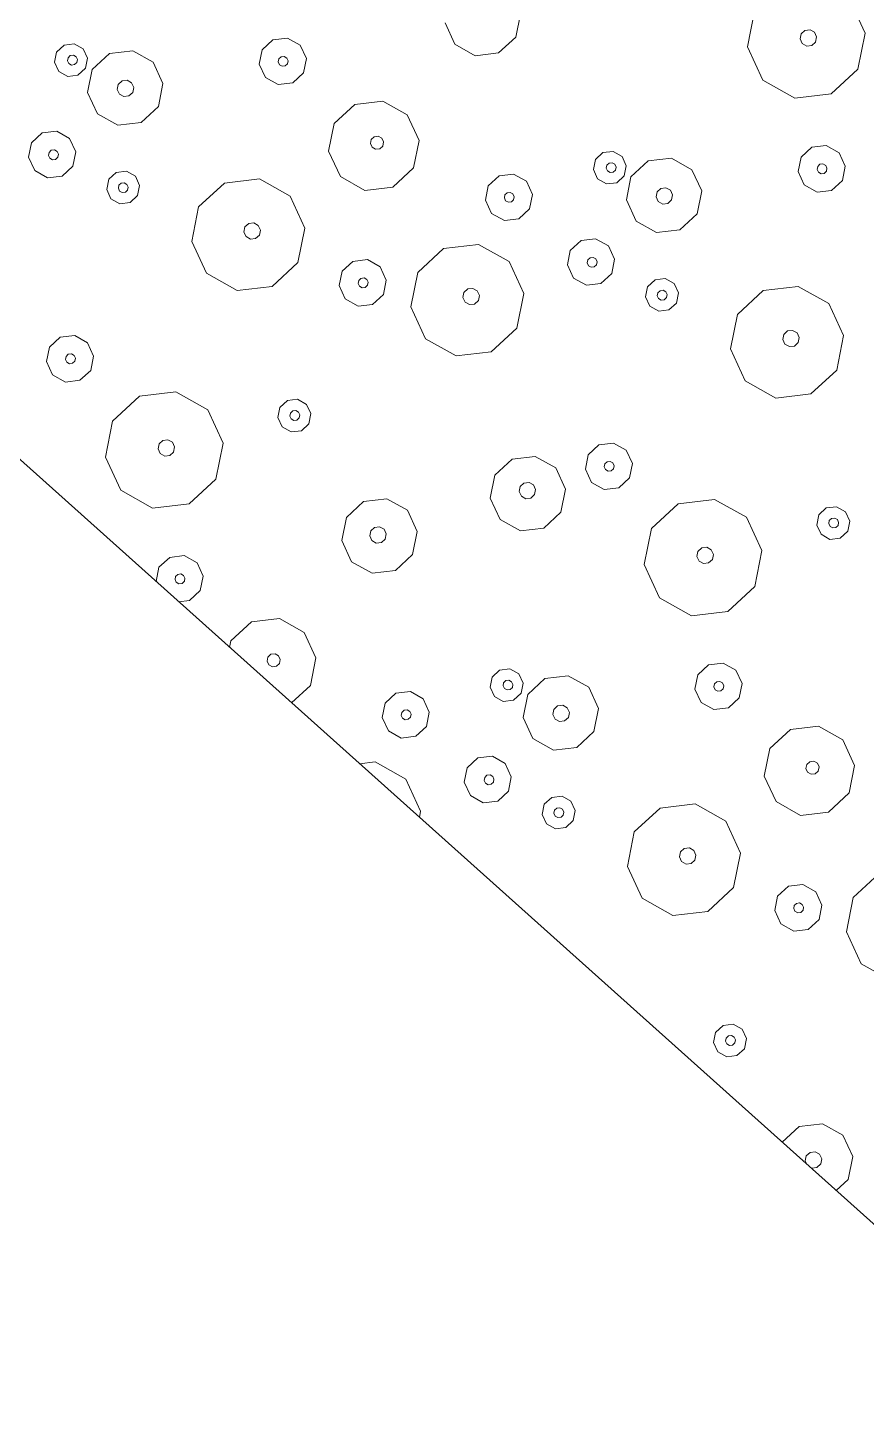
# Model space of a CAD drawing. Header units: metres. Extents: x -2858 to 512, y -1995 to 1252.
# Drawn here: x -568.581 to -565.752, y 345.19 to 349.861 of the extents above; entities that cross this region are included whole.
import ezdxf

# ---------------------------------------------------------------- set-up
doc = ezdxf.new("R2010")
doc.units = ezdxf.units.M
doc.layers.add('Calque commun', color=7, linetype='Continuous')

# ---------------------------------------------------------------- blocks, each defined once
blk = doc.blocks.new('pattern')
at = {"layer": 'Calque commun', "color": 54, "linetype": 'Continuous', "lineweight": 9}
for p, q in [((114.0474, 104.0506), (114.1155, 104.0908)), ((114.1155, 104.0908), (114.1703, 104.0856)), ((114.0159, 103.978), (114.0474, 104.0506)), ((114.0331, 103.9008), (114.0159, 103.978)), ((114.1164, 103.9622), (114.1232, 103.978)), ((114.1201, 103.9453), (114.1164, 103.9622)), ((114.1331, 103.9338), (114.1201, 103.9453)), ((114.1232, 103.978), (114.1381, 103.9868)), ((114.1381, 103.9868), (114.1554, 103.9852)), ((114.1554, 103.9852), (114.1683, 103.9737)), ((114.1703, 103.9526), (114.1652, 103.941)), ((114.1683, 103.9737), (114.1703, 103.965)), ((114.0924, 103.8484), (114.0331, 103.9008)), ((114.1503, 103.9322), (114.1331, 103.9338)), ((114.1652, 103.941), (114.1503, 103.9322)), ((114.1703, 103.841), (114.0924, 103.8484)), ((113.5182, 103.7536), (113.544, 103.6377)), ((113.544, 103.6377), (113.4968, 103.5289)), ((113.4968, 103.5289), (113.3946, 103.4686)), ((113.9902, 103.5181), (114.02, 103.5357)), ((114.02, 103.5357), (114.0544, 103.5324)), ((114.0544, 103.5324), (114.0804, 103.5095)), ((113.3946, 103.4686), (113.2765, 103.4798)), ((113.9764, 103.4863), (113.9902, 103.5181)), ((113.9839, 103.4525), (113.9764, 103.4863)), ((114.0142, 103.4835), (114.0183, 103.493)), ((114.0164, 103.4733), (114.0142, 103.4835)), ((114.0183, 103.493), (114.0273, 103.4983)), ((114.0273, 103.4983), (114.0376, 103.4973)), ((114.0376, 103.4973), (114.0454, 103.4904)), ((114.0476, 103.4803), (114.0435, 103.4708)), ((114.0454, 103.4904), (114.0476, 103.4803)), ((114.0804, 103.5095), (114.0879, 103.4757)), ((113.4848, 103.407), (113.5274, 103.4322)), ((113.5274, 103.4322), (113.5766, 103.4275)), ((114.0099, 103.4296), (113.9839, 103.4525)), ((114.0242, 103.4665), (114.0164, 103.4733)), ((114.0346, 103.4655), (114.0242, 103.4665)), ((114.0435, 103.4708), (114.0346, 103.4655)), ((114.0741, 103.4439), (114.0443, 103.4264)), ((114.0879, 103.4757), (114.0741, 103.4439)), ((113.4651, 103.3616), (113.4848, 103.407)), ((113.5766, 103.4275), (113.6137, 103.3947)), ((113.6137, 103.3947), (113.6244, 103.3465)), ((114.0443, 103.4264), (114.0099, 103.4296)), ((113.4759, 103.3134), (113.4651, 103.3616)), ((113.5273, 103.3565), (113.5315, 103.3661)), ((113.5296, 103.3464), (113.5273, 103.3565)), ((113.5374, 103.3395), (113.5296, 103.3464)), ((113.5315, 103.3661), (113.5404, 103.3713)), ((113.5477, 103.3385), (113.5374, 103.3395)), ((113.5404, 103.3713), (113.5507, 103.3703)), ((113.5566, 103.3438), (113.5477, 103.3385)), ((113.5507, 103.3703), (113.5585, 103.3635)), ((113.5608, 103.3533), (113.5566, 103.3438)), ((113.5585, 103.3635), (113.5608, 103.3533)), ((113.6244, 103.3465), (113.6047, 103.3011)), ((113.5129, 103.2807), (113.4759, 103.3134)), ((113.6047, 103.3011), (113.5622, 103.276)), ((113.5622, 103.276), (113.5129, 103.2807)), ((113.0599, 103.175), (113.1416, 103.2233)), ((113.1416, 103.2233), (113.2361, 103.2143)), ((113.2361, 103.2143), (113.3073, 103.1515)), ((113.0221, 103.0879), (113.0599, 103.175)), ((113.3073, 103.1515), (113.3279, 103.0588)), ((113.5374, 103.0851), (113.6396, 103.1454)), ((113.6396, 103.1454), (113.7577, 103.1342)), ((113.7577, 103.1342), (113.8467, 103.0556)), ((113.0427, 102.9953), (113.0221, 103.0879)), ((113.1383, 103.0766), (113.1438, 103.0893)), ((113.1413, 103.063), (113.1383, 103.0766)), ((113.1517, 103.0539), (113.1413, 103.063)), ((113.1438, 103.0893), (113.1558, 103.0963)), ((113.1558, 103.0963), (113.1695, 103.095)), ((113.1774, 103.0596), (113.1655, 103.0526)), ((113.1695, 103.095), (113.1799, 103.0858)), ((113.1829, 103.0723), (113.1774, 103.0596)), ((113.1799, 103.0858), (113.1829, 103.0723)), ((113.3279, 103.0588), (113.2901, 102.9717)), ((113.4902, 102.9762), (113.5374, 103.0851)), ((113.1655, 103.0526), (113.1517, 103.0539)), ((113.8467, 103.0556), (113.8725, 102.9398)), ((113.1139, 102.9324), (113.0427, 102.9953)), ((113.2901, 102.9717), (113.2084, 102.9234)), ((113.516, 102.8604), (113.4902, 102.9762)), ((113.6355, 102.962), (113.6424, 102.9779)), ((113.6424, 102.9779), (113.6573, 102.9867)), ((113.6573, 102.9867), (113.6745, 102.985)), ((113.6745, 102.985), (113.6875, 102.9736)), ((113.6875, 102.9736), (113.6912, 102.9567)), ((113.2084, 102.9234), (113.1139, 102.9324)), ((113.6392, 102.9451), (113.6355, 102.962)), ((113.6522, 102.9337), (113.6392, 102.9451)), ((113.6694, 102.932), (113.6522, 102.9337)), ((113.6843, 102.9408), (113.6694, 102.932)), ((113.6912, 102.9567), (113.6843, 102.9408)), ((113.8725, 102.9398), (113.8253, 102.8309)), ((113.6049, 102.7819), (113.516, 102.8604)), ((113.8253, 102.8309), (113.7231, 102.7706)), ((113.7231, 102.7706), (113.6049, 102.7819)), ((113.1077, 102.7077), (113.1503, 102.7329)), ((113.1503, 102.7329), (113.1995, 102.7282)), ((113.0881, 102.6624), (113.1077, 102.7077)), ((113.1995, 102.7282), (113.2366, 102.6954)), ((113.2366, 102.6954), (113.2474, 102.6472)), ((113.0988, 102.6141), (113.0881, 102.6624)), ((113.1503, 102.6572), (113.1544, 102.6668)), ((113.1525, 102.6471), (113.1503, 102.6572)), ((113.1603, 102.6402), (113.1525, 102.6471)), ((113.1544, 102.6668), (113.1633, 102.672)), ((113.1706, 102.6392), (113.1603, 102.6402)), ((113.1633, 102.672), (113.1737, 102.6711)), ((113.1796, 102.6445), (113.1706, 102.6392)), ((113.1737, 102.6711), (113.1815, 102.6642)), ((113.1837, 102.6541), (113.1796, 102.6445)), ((113.1815, 102.6642), (113.1837, 102.6541)), ((113.2474, 102.6472), (113.2277, 102.6018)), ((112.4432, 102.5811), (112.457, 102.6129)), ((112.457, 102.6129), (112.4868, 102.6305)), ((112.4851, 102.5878), (112.4941, 102.5931)), ((112.4868, 102.6305), (112.5213, 102.6272)), ((112.4941, 102.5931), (112.5044, 102.5921)), ((112.5044, 102.5921), (112.5122, 102.5852)), ((112.5213, 102.6272), (112.5472, 102.6043)), ((112.5472, 102.6043), (112.5547, 102.5705)), ((113.1359, 102.5814), (113.0988, 102.6141)), ((113.2277, 102.6018), (113.1851, 102.5767)), ((113.8021, 102.5742), (113.8319, 102.5917)), ((113.8319, 102.5917), (113.8663, 102.5885)), ((112.4508, 102.5473), (112.4432, 102.5811)), ((112.4767, 102.5244), (112.4508, 102.5473)), ((112.481, 102.5783), (112.4851, 102.5878)), ((112.4833, 102.5681), (112.481, 102.5783)), ((112.4911, 102.5613), (112.4833, 102.5681)), ((112.5014, 102.5603), (112.4911, 102.5613)), ((112.5103, 102.5656), (112.5014, 102.5603)), ((112.5145, 102.5751), (112.5103, 102.5656)), ((112.5122, 102.5852), (112.5145, 102.5751)), ((112.5547, 102.5705), (112.541, 102.5387)), ((113.1851, 102.5767), (113.1359, 102.5814)), ((113.7883, 102.5424), (113.8021, 102.5742)), ((113.8277, 102.5396), (113.8319, 102.5492)), ((113.8319, 102.5492), (113.8408, 102.5545)), ((113.8408, 102.5545), (113.8511, 102.5535)), ((113.8511, 102.5535), (113.8589, 102.5466)), ((113.8589, 102.5466), (113.8612, 102.5365)), ((113.8663, 102.5885), (113.8923, 102.5656)), ((113.8923, 102.5656), (113.8998, 102.5318)), ((112.5112, 102.5212), (112.4767, 102.5244)), ((112.541, 102.5387), (112.5112, 102.5212)), ((112.7287, 102.4585), (112.8352, 102.5214)), ((112.8352, 102.5214), (112.9582, 102.5097)), ((112.9582, 102.5097), (113.0509, 102.4278)), ((113.7958, 102.5086), (113.7883, 102.5424)), ((113.8218, 102.4857), (113.7958, 102.5086)), ((113.83, 102.5295), (113.8277, 102.5396)), ((113.8378, 102.5226), (113.83, 102.5295)), ((113.8481, 102.5217), (113.8378, 102.5226)), ((113.8571, 102.5269), (113.8481, 102.5217)), ((113.886, 102.5), (113.8562, 102.4824)), ((113.8612, 102.5365), (113.8571, 102.5269)), ((113.8998, 102.5318), (113.886, 102.5)), ((112.6795, 102.3451), (112.7287, 102.4585)), ((113.8562, 102.4824), (113.8218, 102.4857)), ((113.0509, 102.4278), (113.0777, 102.3072)), ((113.4619, 102.3305), (113.4933, 102.4031)), ((113.4933, 102.4031), (113.5615, 102.4433)), ((113.5615, 102.4433), (113.6402, 102.4358)), ((113.6402, 102.4358), (113.6995, 102.3835)), ((113.6995, 102.3835), (113.7167, 102.3062)), ((113.8611, 102.3375), (113.9036, 102.3626)), ((113.9036, 102.3626), (113.9529, 102.3579)), ((113.9529, 102.3579), (113.9899, 102.3252)), ((112.7064, 102.2245), (112.6795, 102.3451)), ((112.8408, 102.3294), (112.8476, 102.3453)), ((112.8445, 102.3125), (112.8408, 102.3294)), ((112.8575, 102.3011), (112.8445, 102.3125)), ((112.8476, 102.3453), (112.8625, 102.3541)), ((112.8625, 102.3541), (112.8798, 102.3524)), ((112.8798, 102.3524), (112.8927, 102.341)), ((112.8965, 102.3241), (112.8896, 102.3082)), ((112.8927, 102.341), (112.8965, 102.3241)), ((113.4791, 102.2533), (113.4619, 102.3305)), ((113.5621, 102.3228), (113.569, 102.3387)), ((113.5659, 102.3059), (113.5621, 102.3228)), ((113.569, 102.3387), (113.5839, 102.3475)), ((113.5839, 102.3475), (113.6011, 102.3459)), ((113.6011, 102.3459), (113.6141, 102.3344)), ((113.6178, 102.3175), (113.611, 102.3017)), ((113.6141, 102.3344), (113.6178, 102.3175)), ((113.8414, 102.2921), (113.8611, 102.3375)), ((113.9899, 102.3252), (114.0007, 102.2769)), ((112.8747, 102.2994), (112.8575, 102.3011)), ((112.8896, 102.3082), (112.8747, 102.2994)), ((113.0777, 102.3072), (113.0286, 102.1938)), ((113.5788, 102.2945), (113.5659, 102.3059)), ((113.5961, 102.2929), (113.5788, 102.2945)), ((113.611, 102.3017), (113.5961, 102.2929)), ((113.7167, 102.3062), (113.6852, 102.2337)), ((113.8521, 102.2438), (113.8414, 102.2921)), ((113.9023, 102.2899), (113.9064, 102.2994)), ((113.9045, 102.2798), (113.9023, 102.2899)), ((113.9123, 102.2729), (113.9045, 102.2798)), ((113.9064, 102.2994), (113.9154, 102.3047)), ((113.9227, 102.2719), (113.9123, 102.2729)), ((113.9154, 102.3047), (113.9257, 102.3037)), ((113.9316, 102.2772), (113.9227, 102.2719)), ((113.9257, 102.3037), (113.9335, 102.2969)), ((113.9357, 102.2867), (113.9316, 102.2772)), ((113.9335, 102.2969), (113.9357, 102.2867)), ((114.0007, 102.2769), (113.981, 102.2316)), ((112.0042, 102.1799), (112.1064, 102.2402)), ((112.1064, 102.2402), (112.2245, 102.229)), ((112.2245, 102.229), (112.3135, 102.1504)), ((112.7991, 102.1427), (112.7064, 102.2245)), ((113.5384, 102.201), (113.4791, 102.2533)), ((113.6852, 102.2337), (113.6171, 102.1934)), ((113.8892, 102.2111), (113.8521, 102.2438)), ((113.981, 102.2316), (113.9384, 102.2064)), ((111.957, 102.071), (112.0042, 102.1799)), ((113.0286, 102.1938), (112.9221, 102.131)), ((113.6171, 102.1934), (113.5384, 102.201)), ((113.5997, 102.1566), (113.6295, 102.1742)), ((113.6295, 102.1742), (113.6639, 102.1709)), ((113.6639, 102.1709), (113.6899, 102.148)), ((113.9384, 102.2064), (113.8892, 102.2111)), ((114.1042, 102.0778), (114.1514, 102.1867)), ((114.1514, 102.1867), (114.1703, 102.1978)), ((112.3135, 102.1504), (112.3393, 102.0346)), ((112.9221, 102.131), (112.7991, 102.1427)), ((113.5859, 102.1249), (113.5997, 102.1566)), ((113.5934, 102.0911), (113.5859, 102.1249)), ((113.6215, 102.1245), (113.6257, 102.134)), ((113.6238, 102.1144), (113.6215, 102.1245)), ((113.6257, 102.134), (113.6346, 102.1393)), ((113.6346, 102.1393), (113.645, 102.1383)), ((113.645, 102.1383), (113.6527, 102.1314)), ((113.6527, 102.1314), (113.655, 102.1213)), ((113.6899, 102.148), (113.6974, 102.1143)), ((112.1092, 102.0727), (112.1241, 102.0815)), ((112.1241, 102.0815), (112.1413, 102.0798)), ((112.1413, 102.0798), (112.1543, 102.0684)), ((113.6194, 102.0682), (113.5934, 102.0911)), ((113.6316, 102.1075), (113.6238, 102.1144)), ((113.6419, 102.1065), (113.6316, 102.1075)), ((113.6509, 102.1118), (113.6419, 102.1065)), ((113.655, 102.1213), (113.6509, 102.1118)), ((113.6836, 102.0825), (113.6538, 102.0649)), ((113.6974, 102.1143), (113.6836, 102.0825)), ((114.13, 101.962), (114.1042, 102.0778)), ((111.9828, 101.9552), (111.957, 102.071)), ((112.1023, 102.0568), (112.1092, 102.0727)), ((112.1061, 102.0399), (112.1023, 102.0568)), ((112.119, 102.0285), (112.1061, 102.0399)), ((112.1512, 102.0356), (112.1363, 102.0268)), ((112.1581, 102.0515), (112.1512, 102.0356)), ((112.1543, 102.0684), (112.1581, 102.0515)), ((112.3393, 102.0346), (112.2921, 101.9257)), ((113.6538, 102.0649), (113.6194, 102.0682)), ((112.1363, 102.0268), (112.119, 102.0285)), ((113.8633, 101.9403), (113.883, 101.9856)), ((113.883, 101.9856), (113.9256, 102.0108)), ((113.9256, 102.0108), (113.9748, 102.0061)), ((113.9748, 102.0061), (114.0118, 101.9733)), ((112.0718, 101.8767), (111.9828, 101.9552)), ((112.7814, 101.8916), (112.8011, 101.937)), ((112.8011, 101.937), (112.8437, 101.9621)), ((112.8437, 101.9621), (112.8929, 101.9574)), ((112.8929, 101.9574), (112.93, 101.9247)), ((113.8741, 101.892), (113.8633, 101.9403)), ((113.9255, 101.9351), (113.9296, 101.9447)), ((113.9296, 101.9447), (113.9386, 101.9499)), ((113.9386, 101.9499), (113.9489, 101.949)), ((113.9489, 101.949), (113.9567, 101.9421)), ((113.9567, 101.9421), (113.959, 101.932)), ((114.0118, 101.9733), (114.0226, 101.9251)), ((114.1703, 101.9265), (114.13, 101.962)), ((112.2921, 101.9257), (112.1899, 101.8654)), ((112.7922, 101.8434), (112.7814, 101.8916)), ((112.8436, 101.8865), (112.8478, 101.896)), ((112.8478, 101.896), (112.8567, 101.9013)), ((112.8567, 101.9013), (112.867, 101.9003)), ((112.867, 101.9003), (112.8748, 101.8934)), ((112.8748, 101.8934), (112.8771, 101.8833)), ((112.93, 101.9247), (112.9407, 101.8764)), ((113.9111, 101.8593), (113.8741, 101.892)), ((113.9278, 101.925), (113.9255, 101.9351)), ((113.9355, 101.9181), (113.9278, 101.925)), ((113.9459, 101.9171), (113.9355, 101.9181)), ((113.9548, 101.9224), (113.9459, 101.9171)), ((113.959, 101.932), (113.9548, 101.9224)), ((114.0226, 101.9251), (114.0029, 101.8797)), ((112.1899, 101.8654), (112.0718, 101.8767)), ((112.8292, 101.8106), (112.7922, 101.8434)), ((112.8459, 101.8764), (112.8436, 101.8865)), ((112.8537, 101.8695), (112.8459, 101.8764)), ((112.864, 101.8685), (112.8537, 101.8695)), ((112.8729, 101.8738), (112.864, 101.8685)), ((112.8771, 101.8833), (112.8729, 101.8738)), ((112.9407, 101.8764), (112.921, 101.8311)), ((113.0162, 101.8266), (113.0843, 101.8668)), ((113.0843, 101.8668), (113.163, 101.8593)), ((113.163, 101.8593), (113.2223, 101.807)), ((113.9604, 101.8546), (113.9111, 101.8593)), ((114.0029, 101.8797), (113.9604, 101.8546)), ((111.5549, 101.7572), (111.5746, 101.8025)), ((111.5746, 101.8025), (111.6171, 101.8277)), ((111.6171, 101.8277), (111.6664, 101.823)), ((111.6664, 101.823), (111.7034, 101.7903)), ((112.8785, 101.8059), (112.8292, 101.8106)), ((112.921, 101.8311), (112.8785, 101.8059)), ((112.9847, 101.754), (113.0162, 101.8266)), ((113.2223, 101.807), (113.2395, 101.7298)), ((111.5657, 101.7089), (111.5549, 101.7572)), ((111.6171, 101.752), (111.6212, 101.7616)), ((111.6194, 101.7419), (111.6171, 101.752)), ((111.6212, 101.7616), (111.6302, 101.7668)), ((111.6302, 101.7668), (111.6405, 101.7659)), ((111.6405, 101.7659), (111.6483, 101.759)), ((111.6505, 101.7489), (111.6464, 101.7393)), ((111.6483, 101.759), (111.6505, 101.7489)), ((111.7034, 101.7903), (111.7142, 101.742)), ((113.0019, 101.6768), (112.9847, 101.754)), ((113.0777, 101.7367), (113.0846, 101.7525)), ((113.0846, 101.7525), (113.0995, 101.7613)), ((113.0995, 101.7613), (113.1167, 101.7597)), ((113.1167, 101.7597), (113.1297, 101.7482)), ((111.6027, 101.6762), (111.5657, 101.7089)), ((111.6271, 101.735), (111.6194, 101.7419)), ((111.6375, 101.7341), (111.6271, 101.735)), ((111.6464, 101.7393), (111.6375, 101.7341)), ((111.7142, 101.742), (111.6945, 101.6966)), ((113.0814, 101.7198), (113.0777, 101.7367)), ((113.0944, 101.7083), (113.0814, 101.7198)), ((113.1116, 101.7067), (113.0944, 101.7083)), ((113.1265, 101.7155), (113.1116, 101.7067)), ((113.1334, 101.7314), (113.1265, 101.7155)), ((113.1297, 101.7482), (113.1334, 101.7314)), ((113.2395, 101.7298), (113.2081, 101.6572)), ((111.6519, 101.6715), (111.6027, 101.6762)), ((111.6945, 101.6966), (111.6519, 101.6715)), ((112.2551, 101.6372), (112.2689, 101.669)), ((112.2689, 101.669), (112.2987, 101.6865)), ((112.2987, 101.6865), (112.3331, 101.6833)), ((112.3331, 101.6833), (112.3591, 101.6604)), ((112.3591, 101.6604), (112.3666, 101.6266)), ((113.0612, 101.6245), (113.0019, 101.6768)), ((113.2081, 101.6572), (113.1399, 101.617)), ((111.1955, 101.5533), (111.302, 101.6162)), ((111.302, 101.6162), (111.425, 101.6045)), ((112.2626, 101.6034), (112.2551, 101.6372)), ((112.2946, 101.6345), (112.2987, 101.644)), ((112.2968, 101.6243), (112.2946, 101.6345)), ((112.3046, 101.6174), (112.2968, 101.6243)), ((112.2987, 101.644), (112.3076, 101.6493)), ((112.3149, 101.6165), (112.3046, 101.6174)), ((112.3076, 101.6493), (112.318, 101.6483)), ((112.3239, 101.6217), (112.3149, 101.6165)), ((112.318, 101.6483), (112.3258, 101.6414)), ((112.328, 101.6313), (112.3239, 101.6217)), ((112.3258, 101.6414), (112.328, 101.6313)), ((112.3666, 101.6266), (112.3528, 101.5948)), ((113.1399, 101.617), (113.0612, 101.6245)), ((114.0024, 101.5787), (114.0841, 101.6269)), ((114.0841, 101.6269), (114.1703, 101.6187)), ((111.425, 101.6045), (111.5177, 101.5227)), ((112.2886, 101.5805), (112.2626, 101.6034)), ((112.323, 101.5772), (112.2886, 101.5805)), ((112.3528, 101.5948), (112.323, 101.5772)), ((113.4567, 101.549), (113.5248, 101.5893)), ((113.5248, 101.5893), (113.6036, 101.5818)), ((113.6036, 101.5818), (113.6629, 101.5294)), ((113.9646, 101.4916), (114.0024, 101.5787)), ((111.1464, 101.4399), (111.1955, 101.5533)), ((111.5177, 101.5227), (111.5446, 101.402)), ((111.9602, 101.4979), (112.0283, 101.5381)), ((112.0283, 101.5381), (112.107, 101.5306)), ((112.107, 101.5306), (112.1663, 101.4783)), ((113.4253, 101.4765), (113.4567, 101.549)), ((113.6629, 101.5294), (113.6801, 101.4522)), ((111.9287, 101.4253), (111.9602, 101.4979)), ((112.1663, 101.4783), (112.1835, 101.4011)), ((113.4425, 101.3992), (113.4253, 101.4765)), ((113.5257, 101.4606), (113.5326, 101.4765)), ((113.5326, 101.4765), (113.5475, 101.4853)), ((113.5475, 101.4853), (113.5647, 101.4836)), ((113.5647, 101.4836), (113.5777, 101.4722)), ((113.5777, 101.4722), (113.5814, 101.4553)), ((113.9852, 101.3989), (113.9646, 101.4916)), ((114.0808, 101.4802), (114.0863, 101.4929)), ((114.0838, 101.4667), (114.0808, 101.4802)), ((114.0863, 101.4929), (114.0983, 101.4999)), ((114.0983, 101.4999), (114.112, 101.4986)), ((114.112, 101.4986), (114.1224, 101.4895)), ((114.1254, 101.476), (114.1199, 101.4632)), ((114.1224, 101.4895), (114.1254, 101.476)), ((111.3076, 101.4242), (111.3145, 101.4401)), ((111.3113, 101.4073), (111.3076, 101.4242)), ((111.3145, 101.4401), (111.3294, 101.4489)), ((111.3294, 101.4489), (111.3466, 101.4472)), ((111.3466, 101.4472), (111.3596, 101.4358)), ((111.3596, 101.4358), (111.3633, 101.4189)), ((111.9459, 101.3481), (111.9287, 101.4253)), ((112.0289, 101.4176), (112.0358, 101.4335)), ((112.0358, 101.4335), (112.0507, 101.4423)), ((112.0507, 101.4423), (112.0679, 101.4407)), ((112.0679, 101.4407), (112.0809, 101.4292)), ((112.0809, 101.4292), (112.0847, 101.4123)), ((112.3082, 101.3869), (112.3279, 101.4323)), ((112.3279, 101.4323), (112.3705, 101.4574)), ((112.3705, 101.4574), (112.4197, 101.4527)), ((112.4197, 101.4527), (112.4567, 101.42)), ((113.5294, 101.4437), (113.5257, 101.4606)), ((113.5424, 101.4323), (113.5294, 101.4437)), ((113.5596, 101.4306), (113.5424, 101.4323)), ((113.5745, 101.4394), (113.5596, 101.4306)), ((113.5814, 101.4553), (113.5745, 101.4394)), ((113.6801, 101.4522), (113.6486, 101.3796)), ((114.0942, 101.4575), (114.0838, 101.4667)), ((114.108, 101.4562), (114.0942, 101.4575)), ((114.1199, 101.4632), (114.108, 101.4562)), ((111.3243, 101.3959), (111.3113, 101.4073)), ((111.3415, 101.3942), (111.3243, 101.3959)), ((111.3564, 101.403), (111.3415, 101.3942)), ((111.3633, 101.4189), (111.3564, 101.403)), ((111.5446, 101.402), (111.4954, 101.2886)), ((112.0327, 101.4008), (112.0289, 101.4176)), ((112.0457, 101.3893), (112.0327, 101.4008)), ((112.0629, 101.3877), (112.0457, 101.3893)), ((112.0778, 101.3965), (112.0629, 101.3877)), ((112.0847, 101.4123), (112.0778, 101.3965)), ((112.1835, 101.4011), (112.1521, 101.3285)), ((112.319, 101.3387), (112.3082, 101.3869)), ((112.3691, 101.3847), (112.3732, 101.3942)), ((112.3714, 101.3746), (112.3691, 101.3847)), ((112.3732, 101.3942), (112.3822, 101.3995)), ((112.3822, 101.3995), (112.3925, 101.3985)), ((112.3925, 101.3985), (112.4003, 101.3917)), ((112.4026, 101.3815), (112.3984, 101.372)), ((112.4003, 101.3917), (112.4026, 101.3815)), ((112.4567, 101.42), (112.4675, 101.3717)), ((113.5018, 101.3469), (113.4425, 101.3992)), ((113.6486, 101.3796), (113.5805, 101.3394)), ((114.0564, 101.3361), (113.9852, 101.3989)), ((112.0052, 101.2958), (111.9459, 101.3481)), ((112.1521, 101.3285), (112.0839, 101.2883)), ((112.356, 101.3059), (112.319, 101.3387)), ((112.3792, 101.3677), (112.3714, 101.3746)), ((112.3895, 101.3667), (112.3792, 101.3677)), ((112.3984, 101.372), (112.3895, 101.3667)), ((112.4675, 101.3717), (112.4478, 101.3264)), ((112.6183, 101.2815), (112.7205, 101.3418)), ((112.7205, 101.3418), (112.8386, 101.3306)), ((112.8386, 101.3306), (112.9275, 101.252)), ((113.5805, 101.3394), (113.5018, 101.3469)), ((114.1509, 101.3271), (114.0564, 101.3361)), ((114.1703, 101.3385), (114.1509, 101.3271)), ((111.4954, 101.2886), (111.3889, 101.2258)), ((112.0839, 101.2883), (112.0052, 101.2958)), ((112.4053, 101.3012), (112.356, 101.3059)), ((112.4478, 101.3264), (112.4053, 101.3012)), ((112.5711, 101.1726), (112.6183, 101.2815)), ((112.0527, 101.2197), (112.0665, 101.2514)), ((112.0665, 101.2514), (112.0963, 101.269)), ((112.0963, 101.269), (112.1307, 101.2657)), ((112.1307, 101.2657), (112.1567, 101.2428)), ((112.1567, 101.2428), (112.1642, 101.2091)), ((112.9275, 101.252), (112.9533, 101.1362)), ((112.0602, 101.1859), (112.0527, 101.2197)), ((112.0884, 101.2193), (112.0925, 101.2288)), ((112.0906, 101.2092), (112.0884, 101.2193)), ((112.0984, 101.2023), (112.0906, 101.2092)), ((112.0925, 101.2288), (112.1014, 101.2341)), ((112.1087, 101.2013), (112.0984, 101.2023)), ((112.1014, 101.2341), (112.1118, 101.2331)), ((112.1177, 101.2066), (112.1087, 101.2013)), ((112.1118, 101.2331), (112.1196, 101.2263)), ((112.1218, 101.2161), (112.1177, 101.2066)), ((112.1196, 101.2263), (112.1218, 101.2161)), ((112.1642, 101.2091), (112.1504, 101.1773)), ((112.0862, 101.163), (112.0602, 101.1859)), ((112.1206, 101.1597), (112.0862, 101.163)), ((112.1504, 101.1773), (112.1206, 101.1597)), ((112.5969, 101.0568), (112.5711, 101.1726)), ((112.7163, 101.1584), (112.7232, 101.1743)), ((112.7201, 101.1415), (112.7163, 101.1584)), ((112.7331, 101.1301), (112.7201, 101.1415)), ((112.7232, 101.1743), (112.7381, 101.1831)), ((112.7381, 101.1831), (112.7554, 101.1814)), ((112.7554, 101.1814), (112.7683, 101.17)), ((112.7721, 101.1531), (112.7652, 101.1372)), ((112.7683, 101.17), (112.7721, 101.1531)), ((112.3498, 101.0804), (112.3924, 101.1056)), ((112.3924, 101.1056), (112.4416, 101.1009)), ((112.4416, 101.1009), (112.4787, 101.0682)), ((112.7503, 101.1284), (112.7331, 101.1301)), ((112.7652, 101.1372), (112.7503, 101.1284)), ((112.9533, 101.1362), (112.9061, 101.0273)), ((114.0306, 101.066), (114.0502, 101.1114)), ((114.0502, 101.1114), (114.0928, 101.1365)), ((114.0928, 101.1365), (114.142, 101.1318)), ((114.142, 101.1318), (114.1703, 101.1069)), ((112.3301, 101.0351), (112.3498, 101.0804)), ((112.4787, 101.0682), (112.4894, 101.0199)), ((112.6858, 100.9782), (112.5969, 101.0568)), ((114.0413, 101.0177), (114.0306, 101.066)), ((114.0928, 101.0609), (114.0969, 101.0704)), ((114.095, 101.0507), (114.0928, 101.0609)), ((114.1028, 101.0439), (114.095, 101.0507)), ((114.0969, 101.0704), (114.1058, 101.0757)), ((114.1058, 101.0757), (114.1162, 101.0747)), ((114.1221, 101.0482), (114.1131, 101.0429)), ((114.1162, 101.0747), (114.124, 101.0678)), ((114.1262, 101.0577), (114.1221, 101.0482)), ((114.124, 101.0678), (114.1262, 101.0577)), ((112.3409, 100.9868), (112.3301, 101.0351)), ((112.3923, 101.0299), (112.3965, 101.0395)), ((112.3946, 101.0198), (112.3923, 101.0299)), ((112.4024, 101.0129), (112.3946, 101.0198)), ((112.3965, 101.0395), (112.4054, 101.0447)), ((112.4127, 101.012), (112.4024, 101.0129)), ((112.4054, 101.0447), (112.4157, 101.0438)), ((112.4217, 101.0172), (112.4127, 101.012)), ((112.4157, 101.0438), (112.4235, 101.0369)), ((112.4258, 101.0268), (112.4217, 101.0172)), ((112.4235, 101.0369), (112.4258, 101.0268)), ((112.4894, 101.0199), (112.4697, 100.9745)), ((112.9061, 101.0273), (112.8039, 100.967)), ((113.3857, 100.9848), (113.3995, 101.0165)), ((113.3995, 101.0165), (113.4293, 101.0341)), ((113.4293, 101.0341), (113.4638, 101.0308)), ((113.4638, 101.0308), (113.4897, 101.0079)), ((113.4897, 101.0079), (113.4972, 100.9741)), ((114.0784, 100.985), (114.0413, 101.0177)), ((114.1131, 101.0429), (114.1028, 101.0439)), ((114.1702, 101.0055), (114.1276, 100.9803)), ((114.1703, 101.0057), (114.1702, 101.0055)), ((112.378, 100.9541), (112.3409, 100.9868)), ((112.4697, 100.9745), (112.4272, 100.9494)), ((112.8039, 100.967), (112.6858, 100.9782)), ((113.3933, 100.951), (113.3857, 100.9848)), ((113.4235, 100.9819), (113.4276, 100.9914)), ((113.4258, 100.9718), (113.4235, 100.9819)), ((113.4335, 100.9649), (113.4258, 100.9718)), ((113.4276, 100.9914), (113.4366, 100.9967)), ((113.4439, 100.9639), (113.4335, 100.9649)), ((113.4366, 100.9967), (113.4469, 100.9957)), ((113.4528, 100.9692), (113.4439, 100.9639)), ((113.4469, 100.9957), (113.4547, 100.9889)), ((113.457, 100.9787), (113.4528, 100.9692)), ((113.4547, 100.9889), (113.457, 100.9787)), ((113.4972, 100.9741), (113.4835, 100.9424)), ((114.1276, 100.9803), (114.0784, 100.985)), ((112.4272, 100.9494), (112.378, 100.9541)), ((112.8941, 100.9055), (112.9367, 100.9306)), ((112.9367, 100.9306), (112.9859, 100.9259)), ((112.9859, 100.9259), (113.023, 100.8932)), ((113.4192, 100.9281), (113.3933, 100.951)), ((113.4537, 100.9248), (113.4192, 100.9281)), ((113.4835, 100.9424), (113.4537, 100.9248)), ((113.6712, 100.8622), (113.7776, 100.925)), ((113.7776, 100.925), (113.9007, 100.9133)), ((113.9007, 100.9133), (113.9934, 100.8315)), ((112.8745, 100.8601), (112.8941, 100.9055)), ((112.9366, 100.855), (112.9408, 100.8645)), ((112.9408, 100.8645), (112.9497, 100.8698)), ((112.9497, 100.8698), (112.9601, 100.8688)), ((112.9601, 100.8688), (112.9678, 100.8619)), ((112.9678, 100.8619), (112.9701, 100.8518)), ((113.023, 100.8932), (113.0337, 100.8449)), ((113.622, 100.7488), (113.6712, 100.8622)), ((112.8852, 100.8118), (112.8745, 100.8601)), ((112.9389, 100.8448), (112.9366, 100.855)), ((112.9467, 100.838), (112.9389, 100.8448)), ((112.957, 100.837), (112.9467, 100.838)), ((112.966, 100.8423), (112.957, 100.837)), ((112.9701, 100.8518), (112.966, 100.8423)), ((113.0337, 100.8449), (113.0141, 100.7996)), ((113.9934, 100.8315), (114.0202, 100.7108)), ((112.9223, 100.7791), (112.8852, 100.8118)), ((112.9715, 100.7744), (112.9223, 100.7791)), ((113.0141, 100.7996), (112.9715, 100.7744)), ((112.4692, 100.6735), (112.5509, 100.7217)), ((112.5509, 100.7217), (112.6454, 100.7127)), ((113.6489, 100.6281), (113.622, 100.7488)), ((113.7832, 100.733), (113.7901, 100.7489)), ((113.787, 100.7161), (113.7832, 100.733)), ((113.7901, 100.7489), (113.805, 100.7577)), ((113.805, 100.7577), (113.8223, 100.7561)), ((113.8223, 100.7561), (113.8352, 100.7446)), ((113.839, 100.7277), (113.8321, 100.7119)), ((113.8352, 100.7446), (113.839, 100.7277)), ((111.9236, 100.6438), (111.9917, 100.6841)), ((111.9917, 100.6841), (112.0704, 100.6766)), ((112.0704, 100.6766), (112.1297, 100.6242)), ((112.6454, 100.7127), (112.7166, 100.6499)), ((113.8, 100.7047), (113.787, 100.7161)), ((113.8172, 100.7031), (113.8, 100.7047)), ((113.8321, 100.7119), (113.8172, 100.7031)), ((114.0202, 100.7108), (113.9711, 100.5974)), ((112.4314, 100.5864), (112.4692, 100.6735)), ((112.7166, 100.6499), (112.7372, 100.5572)), ((112.9467, 100.5835), (113.0489, 100.6439)), ((113.0489, 100.6439), (113.167, 100.6326)), ((113.167, 100.6326), (113.256, 100.5541)), ((113.7416, 100.5463), (113.6489, 100.6281)), ((112.1297, 100.6242), (112.1469, 100.547)), ((112.4521, 100.4937), (112.4314, 100.5864)), ((112.5476, 100.575), (112.5532, 100.5877)), ((112.5532, 100.5877), (112.5651, 100.5947)), ((112.5651, 100.5947), (112.5789, 100.5934)), ((112.5789, 100.5934), (112.5892, 100.5843)), ((112.5892, 100.5843), (112.5922, 100.5708)), ((112.8995, 100.4747), (112.9467, 100.5835)), ((113.9711, 100.5974), (113.8646, 100.5346)), ((112.1469, 100.547), (112.1155, 100.4744)), ((112.5507, 100.5615), (112.5476, 100.575)), ((112.561, 100.5523), (112.5507, 100.5615)), ((112.5748, 100.551), (112.561, 100.5523)), ((112.5867, 100.5581), (112.5748, 100.551)), ((112.5922, 100.5708), (112.5867, 100.5581)), ((112.7372, 100.5572), (112.6995, 100.4701)), ((113.256, 100.5541), (113.2818, 100.4382)), ((113.8646, 100.5346), (113.7416, 100.5463)), ((112.5232, 100.4309), (112.4521, 100.4937)), ((112.6995, 100.4701), (112.6177, 100.4219)), ((112.9253, 100.3588), (112.8995, 100.4747)), ((113.0448, 100.4605), (113.0517, 100.4763)), ((113.0486, 100.4436), (113.0448, 100.4605)), ((113.0615, 100.4321), (113.0486, 100.4436)), ((113.0517, 100.4763), (113.0666, 100.4851)), ((113.0666, 100.4851), (113.0838, 100.4835)), ((113.0838, 100.4835), (113.0968, 100.472)), ((113.1005, 100.4551), (113.0937, 100.4393)), ((113.0968, 100.472), (113.1005, 100.4551)), ((112.6177, 100.4219), (112.5232, 100.4309)), ((113.0788, 100.4305), (113.0615, 100.4321)), ((113.0937, 100.4393), (113.0788, 100.4305)), ((113.2818, 100.4382), (113.2346, 100.3294)), ((113.0143, 100.2803), (112.9253, 100.3588)), ((113.7436, 100.3406), (113.7862, 100.3658)), ((113.7862, 100.3658), (113.8354, 100.3611)), ((113.8354, 100.3611), (113.8725, 100.3283)), ((113.2346, 100.3294), (113.1324, 100.2691)), ((113.7239, 100.2953), (113.7436, 100.3406)), ((113.7903, 100.2997), (113.7992, 100.3049)), ((113.7992, 100.3049), (113.8095, 100.3039)), ((113.8095, 100.3039), (113.8173, 100.2971)), ((113.8725, 100.3283), (113.8832, 100.2801)), ((113.1324, 100.2691), (113.0143, 100.2803)), ((113.7347, 100.247), (113.7239, 100.2953)), ((113.7861, 100.2901), (113.7903, 100.2997)), ((113.7884, 100.28), (113.7861, 100.2901)), ((113.7962, 100.2731), (113.7884, 100.28)), ((113.8065, 100.2721), (113.7962, 100.2731)), ((113.8154, 100.2774), (113.8065, 100.2721)), ((113.8196, 100.2869), (113.8154, 100.2774)), ((113.8173, 100.2971), (113.8196, 100.2869)), ((113.8832, 100.2801), (113.8635, 100.2347)), ((112.5171, 100.2062), (112.5596, 100.2313)), ((112.5596, 100.2313), (112.6089, 100.2266)), ((112.6089, 100.2266), (112.6459, 100.1939)), ((113.7717, 100.2143), (113.7347, 100.247)), ((113.821, 100.2096), (113.7717, 100.2143)), ((113.8635, 100.2347), (113.821, 100.2096)), ((112.4974, 100.1608), (112.5171, 100.2062)), ((112.5082, 100.1125), (112.4974, 100.1608)), ((112.5596, 100.1557), (112.5637, 100.1652)), ((112.5637, 100.1652), (112.5727, 100.1705)), ((112.5727, 100.1705), (112.583, 100.1695)), ((112.583, 100.1695), (112.5908, 100.1626)), ((112.5908, 100.1626), (112.593, 100.1525)), ((112.6459, 100.1939), (112.6567, 100.1456)), ((112.5619, 100.1455), (112.5596, 100.1557)), ((112.5696, 100.1387), (112.5619, 100.1455)), ((112.58, 100.1377), (112.5696, 100.1387)), ((112.5889, 100.143), (112.58, 100.1377)), ((112.593, 100.1525), (112.5889, 100.143)), ((112.6567, 100.1456), (112.637, 100.1003)), ((112.5452, 100.0798), (112.5082, 100.1125)), ((112.5944, 100.0751), (112.5452, 100.0798)), ((112.637, 100.1003), (112.5944, 100.0751)), ((113.1976, 100.0408), (113.2114, 100.0726)), ((113.2114, 100.0726), (113.2412, 100.0902)), ((113.2412, 100.0902), (113.2756, 100.0869)), ((113.2756, 100.0869), (113.3016, 100.064)), ((113.2051, 100.0071), (113.1976, 100.0408)), ((113.2371, 100.0381), (113.2412, 100.0476)), ((113.2393, 100.028), (113.2371, 100.0381)), ((113.2471, 100.0211), (113.2393, 100.028)), ((113.2412, 100.0476), (113.2501, 100.0529)), ((113.2574, 100.0201), (113.2471, 100.0211)), ((113.2501, 100.0529), (113.2605, 100.0519)), ((113.2664, 100.0254), (113.2574, 100.0201)), ((113.2605, 100.0519), (113.2682, 100.045)), ((113.2705, 100.0349), (113.2664, 100.0254)), ((113.2682, 100.045), (113.2705, 100.0349)), ((113.3091, 100.0302), (113.2953, 99.9985)), ((113.3016, 100.064), (113.3091, 100.0302)), ((113.2311, 99.9842), (113.2051, 100.0071)), ((113.2655, 99.9809), (113.2311, 99.9842)), ((113.2953, 99.9985), (113.2655, 99.9809)), ((112.9027, 99.9016), (112.9708, 99.9418)), ((112.9708, 99.9418), (113.0495, 99.9343)), ((113.0495, 99.9343), (113.1088, 99.8819)), ((112.8712, 99.829), (112.9027, 99.9016)), ((113.1088, 99.8819), (113.126, 99.8047)), ((112.9714, 99.8213), (112.9783, 99.8372)), ((112.9783, 99.8372), (112.9932, 99.846)), ((112.9932, 99.846), (113.0104, 99.8443)), ((113.0104, 99.8443), (113.0234, 99.8329)), ((113.2507, 99.7906), (113.2704, 99.8359)), ((113.2704, 99.8359), (113.313, 99.8611)), ((113.313, 99.8611), (113.3622, 99.8564)), ((113.3622, 99.8564), (113.3992, 99.8236)), ((112.8884, 99.7518), (112.8712, 99.829)), ((112.9752, 99.8044), (112.9714, 99.8213)), ((112.9882, 99.7929), (112.9752, 99.8044)), ((113.0054, 99.7913), (112.9882, 99.7929)), ((113.0203, 99.8001), (113.0054, 99.7913)), ((113.0272, 99.816), (113.0203, 99.8001)), ((113.0234, 99.8329), (113.0272, 99.816)), ((113.126, 99.8047), (113.0946, 99.7321)), ((113.2615, 99.7423), (113.2507, 99.7906)), ((113.3116, 99.7884), (113.3158, 99.7979)), ((113.3139, 99.7782), (113.3116, 99.7884)), ((113.3158, 99.7979), (113.3247, 99.8032)), ((113.3247, 99.8032), (113.335, 99.8022)), ((113.335, 99.8022), (113.3428, 99.7953)), ((113.3428, 99.7953), (113.3451, 99.7852)), ((113.3992, 99.8236), (113.41, 99.7754)), ((112.9477, 99.6994), (112.8884, 99.7518)), ((113.2985, 99.7096), (113.2615, 99.7423)), ((113.3217, 99.7713), (113.3139, 99.7782)), ((113.332, 99.7704), (113.3217, 99.7713)), ((113.3409, 99.7756), (113.332, 99.7704)), ((113.3451, 99.7852), (113.3409, 99.7756)), ((113.41, 99.7754), (113.3903, 99.73)), ((113.0264, 99.6919), (112.9477, 99.6994)), ((113.0946, 99.7321), (113.0264, 99.6919)), ((113.3477, 99.7049), (113.2985, 99.7096)), ((113.3903, 99.73), (113.3477, 99.7049)), ((112.9952, 99.6233), (113.009, 99.6551)), ((113.009, 99.6551), (113.0388, 99.6727)), ((113.0388, 99.6727), (113.0732, 99.6694)), ((113.0732, 99.6694), (113.0992, 99.6465)), ((113.0992, 99.6465), (113.1067, 99.6127)), ((113.0027, 99.5895), (112.9952, 99.6233)), ((113.0309, 99.6229), (113.035, 99.6325)), ((113.0331, 99.6128), (113.0309, 99.6229)), ((113.0409, 99.6059), (113.0331, 99.6128)), ((113.035, 99.6325), (113.0439, 99.6378)), ((113.0512, 99.605), (113.0409, 99.6059)), ((113.0439, 99.6378), (113.0543, 99.6368)), ((113.0602, 99.6102), (113.0512, 99.605)), ((113.0543, 99.6368), (113.0621, 99.6299)), ((113.0643, 99.6198), (113.0602, 99.6102)), ((113.0621, 99.6299), (113.0643, 99.6198)), ((113.1067, 99.6127), (113.0929, 99.5809)), ((113.0287, 99.5666), (113.0027, 99.5895)), ((113.0631, 99.5634), (113.0287, 99.5666)), ((113.0929, 99.5809), (113.0631, 99.5634))]:
    blk.add_line(p, q, dxfattribs=at)
at = {"layer": 'Calque commun', "color": 7, "linetype": 'Continuous', "lineweight": 9}
mesh = blk.add_polyface(dxfattribs=at)
corners = [(70.8497, 113.5412), (53.8349, 19.1692), (74.7282, 106.3237), (76.0435, 113.5984), (74.769, 106.1763), (58.8077, 18.2701), (114.1703, 105.207), (114.1703, 98.5387)]
mesh.append_faces([[corners[k] for k in face] for face in [(3, 4, 6)]], dxfattribs={"vtx0": -1, "vtx1": -1, "color": 7})
mesh.append_faces([[corners[k] for k in face] for face in [(3, 2, 4)]], dxfattribs={"vtx0": -1, "vtx2": -1, "color": 7})
mesh.append_faces([[corners[k] for k in face] for face in [(5, 2, 1)]], dxfattribs={"vtx1": -1, "color": 7})
mesh.append_faces([[corners[k] for k in face] for face in [(0, 1, 2), (3, 0, 2)]], dxfattribs={"vtx1": -1, "vtx2": -1, "color": 7})
mesh.append_faces([[corners[k] for k in face] for face in [(4, 7, 6)]], dxfattribs={"vtx2": -1, "color": 7})

msp = doc.modelspace()

# ---------------------------------------------------------------- block references
at = {"layer": 'Calque commun', "color": 0, "linetype": 'ByBlock', "lineweight": -2, "rotation": 228.1617603435354}
msp.add_blockref('pattern', (-567.2453, 500.4263), dxfattribs=at)

doc.saveas('drawing.dxf')
